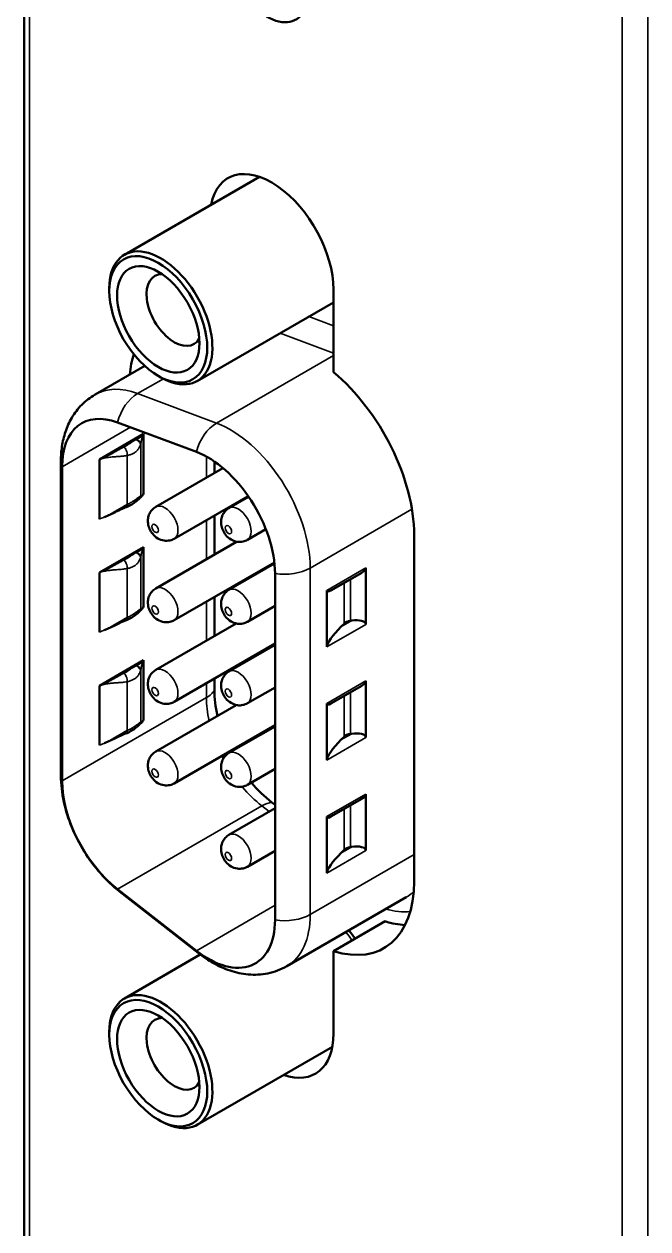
# Model space of a CAD drawing. Header units: millimetres. Extents: x 0 to 415, y 0 to 297.
# Drawn here: x 77 to 94.12, y 55 to 88.05 of the extents above; entities that cross this region are included whole.
import ezdxf

# ---------------------------------------------------------------- set-up
doc = ezdxf.new("R2010")
doc.units = ezdxf.units.MM
doc.layers.add('Sichtbar (ISO)', color=7, linetype='Continuous', lineweight=50)
doc.layers.add('Sichtbar schmal (ISO)', color=7, linetype='Continuous', lineweight=35)

msp = doc.modelspace()

# ---------------------------------------------------------------- linework, layer by layer
at = {"layer": 'Sichtbar (ISO)'}
for p, q in [((77, 109.958), (77, 34.759)), ((83.457, 83.863), (79.753, 81.725)), ((79.339, 80.727), (79.339, 80.809)), ((85.491, 80.768), (85.491, 78.502)), ((85.491, 80.418), (81.753, 78.26)), ((80.311, 78.675), (78.946, 77.887)), ((80.682, 78.4), (80.753, 78.36)), ((79.564, 77.124), (81.728, 76.315)), ((79.065, 76.107), (80.276, 76.807)), ((80.276, 76.807), (80.276, 75.174)), ((78.011, 76.06), (78.011, 67.437)), ((79.065, 74.474), (79.065, 76.107)), ((82.221, 76.053), (82.221, 75.736)), ((78.045, 67.287), (78.045, 75.91)), ((80.614, 74.808), (82.457, 75.873)), ((81.119, 73.934), (83.148, 75.105)), ((82.622, 74.776), (83.16, 75.087)), ((82.221, 74.57), (82.221, 73.499)), ((83.127, 73.901), (83.635, 74.194)), ((80.614, 72.571), (82.832, 73.852)), ((87.704, 74.036), (87.704, 64.532)), ((79.065, 73.005), (80.276, 73.704)), ((80.276, 73.704), (80.276, 72.071)), ((81.119, 71.696), (83.868, 73.284)), ((82.622, 72.53), (83.871, 73.252)), ((86.376, 71.583), (86.376, 73.135)), ((79.065, 71.372), (79.065, 73.005)), ((83.885, 72.979), (83.885, 63.475)), ((85.419, 72.515), (86.263, 73.002)), ((85.306, 72.517), (85.306, 70.966)), ((82.221, 72.333), (82.221, 71.262)), ((83.127, 71.656), (83.885, 72.094)), ((80.614, 70.334), (82.821, 71.609)), ((85.779, 71.602), (85.692, 71.515)), ((85.989, 71.687), (85.961, 71.683)), ((81.119, 69.459), (83.885, 71.057)), ((82.622, 70.293), (83.885, 71.023)), ((79.065, 69.902), (80.276, 70.601)), ((80.276, 70.601), (80.276, 68.968)), ((82.221, 70.096), (82.221, 69.775)), ((79.065, 68.269), (79.065, 69.902)), ((83.127, 69.418), (83.885, 69.856)), ((85.419, 69.412), (86.263, 69.899)), ((86.376, 68.481), (86.376, 70.032)), ((85.306, 69.414), (85.306, 67.863)), ((80.614, 68.097), (82.821, 69.371)), ((81.119, 67.222), (83.885, 68.819)), ((82.622, 68.056), (83.885, 68.785)), ((85.779, 68.499), (85.692, 68.413)), ((85.989, 68.584), (85.961, 68.58)), ((83.127, 67.181), (83.885, 67.619)), ((85.419, 66.309), (86.263, 66.796)), ((86.376, 65.378), (86.376, 66.929)), ((82.622, 65.811), (83.885, 66.54)), ((83.795, 66.7), (83.885, 66.63)), ((85.306, 66.312), (85.306, 64.76)), ((85.989, 65.482), (85.961, 65.477)), ((83.127, 64.936), (83.885, 65.374)), ((85.779, 65.396), (85.692, 65.31)), ((81.728, 62.63), (79.564, 64.32)), ((79.622, 64.252), (81.786, 62.562)), ((87.486, 64.097), (84.209, 62.205)), ((85.491, 62.622), (86.905, 63.439)), ((81.836, 62.523), (79.753, 61.32)), ((85.491, 62.622), (85.491, 60.356)), ((79.339, 60.323), (79.339, 60.405)), ((85.459, 59.996), (81.753, 57.856)), ((80.682, 57.996), (80.753, 57.955))]:
    msp.add_line(p, q, dxfattribs=at)
for centre, major_axis, ratio, start_param, end_param in [((83.652, 89.586), (-0.813, 1.407), 0.57735, 2.356194, 7.068583), ((83.793, 81.748), (-1.2, 2.078), 0.57735, 3.926991, 6.868871), ((80.753, 79.993), (1, -1.732), 0.57735, 5.497787, 10.210176), ((81.122, 80.206), (-0.539, 0.934), 0.57735, 5.948016, 9.759947), ((82.712, 76.478), (-2, 3.464), 0.57735, 0.487008, 0.682698), ((84.875, 75.669), (2, -3.464), 0.57735, 0.785398, 2.136942), ((79.883, 74.849), (-1.3, 2.252), 0.57735, 5.67232, 7.068583), ((82.047, 74.04), (1.3, -2.252), 0.57735, 0.785398, 2.530727), ((85.989, 73.075), (0.385, 0.072), 0.410754, 5.421045, 6.206443), ((85.692, 72.903), (-0.377, -0.412), 0.201906, 6.065926, 6.851324), ((85.692, 71.352), (-0.377, -0.412), 0.201906, 4.49513, 6.065926), ((86.039, 71.515), (-0.3, 0), 0.57735, 4.974188, 5.759587), ((85.989, 71.524), (0.385, 0.072), 0.410754, 6.206443, 7.77724), ((84.126, 68.676), (1.347, -2.333), 0.57735, 3.926991, 4.227815), ((85.989, 69.972), (0.385, 0.072), 0.410754, 5.421045, 6.206443), ((85.692, 69.801), (-0.377, -0.412), 0.201906, 6.065926, 6.851324), ((86.039, 68.413), (-0.3, 0), 0.57735, 4.974188, 5.759587), ((85.989, 68.421), (0.385, 0.072), 0.410754, 6.206443, 7.77724), ((84.126, 68.676), (1.347, -2.333), 0.57735, 4.621371, 4.632342), ((85.692, 68.249), (-0.377, -0.412), 0.201906, 4.49513, 6.065926), ((79.883, 66.226), (-1.3, 2.252), 0.57735, 0.785398, 2.181662), ((84.126, 68.676), (1.347, -2.333), 0.57735, 5.011821, 5.323254), ((85.989, 66.87), (0.385, 0.072), 0.410754, 5.421045, 6.206443), ((85.692, 66.698), (-0.377, -0.412), 0.201906, 6.065926, 6.851324), ((86.039, 65.31), (-0.3, 0), 0.57735, 4.974188, 5.759587), ((85.989, 65.318), (0.385, 0.072), 0.410754, 6.206443, 7.77724), ((85.692, 65.147), (-0.377, -0.412), 0.201906, 4.49513, 6.065926), ((84.875, 66.165), (2, -3.464), 0.57735, 5.71704, 7.068583), ((82.047, 64.536), (1.3, -2.252), 0.57735, 5.323254, 7.068583), ((85.208, 62.16), (1.013, -1.755), 0.57735, 1.698751, 1.839493), ((86.29, 66.982), (2, -3.464), 0.57735, 5.71704, 5.921818), ((80.753, 59.588), (1, -1.732), 0.57735, 5.497787, 10.210176), ((81.122, 59.801), (-0.539, 0.934), 0.57735, 5.948016, 9.759947), ((83.793, 61.336), (1.2, -2.078), 0.57735, 5.692191, 7.068583)]:
    msp.add_ellipse(centre, major_axis=major_axis, ratio=ratio, start_param=start_param, end_param=end_param, dxfattribs=at)
for centre, major_axis in [((80.682, 79.952), (0.95, -1.645)), ((80.682, 79.952), (-0.8, 1.386)), ((80.682, 59.547), (-0.95, 1.645)), ((80.682, 59.547), (0.8, -1.386))]:
    msp.add_ellipse(centre, major_axis=major_axis, ratio=0.57735, dxfattribs=at)
for points, knots in [([(78.011, 76.06), (78.011, 76.195), (78.02, 76.33), (78.06, 76.6), (78.091, 76.734), (78.18, 76.999), (78.238, 77.129), (78.386, 77.379), (78.476, 77.499), (78.689, 77.715), (78.812, 77.81), (78.946, 77.887)], [4.712389, 4.712389, 4.712389, 4.712389, 4.8694686, 4.8694686, 5.0265482, 5.0265482, 5.1836279, 5.1836279, 5.3407075, 5.3407075, 5.4977871, 5.4977871, 5.4977871, 5.4977871]), ([(80.087, 76.659), (80.095, 76.654), (80.104, 76.647), (80.114, 76.639), (80.128, 76.628), (80.143, 76.615), (80.157, 76.601), (80.167, 76.591), (80.176, 76.581), (80.183, 76.572), (80.192, 76.561), (80.198, 76.552), (80.2, 76.546)], [-1, -1, -1, -1, -0.785714, -0.785714, -0.785714, -0.5, -0.5, -0.5, -0.285714, -0.285714, -0.285714, 0, 0, 0, 0]), ([(80.165, 75.035), (80.131, 75.004), (80.096, 74.976), (80.024, 74.921), (79.992, 74.897), (79.911, 74.847), (79.861, 74.821), (79.808, 74.799)], [0, 0, 0, 0, 0.02252361, 0.02252361, 0.03650927, 0.03650927, 0.05517932, 0.05517932, 0.05517932, 0.05517932]), ([(80.162, 75.042), (80.168, 75.047), (80.175, 75.053), (80.18, 75.06), (80.19, 75.073), (80.198, 75.089), (80.2, 75.104)], [-0.4404379, -0.4404379, -0.4404379, -0.4404379, -0.2857143, -0.2857143, -0.2857143, 0, 0, 0, 0]), ([(80.276, 75.174), (80.269, 75.157), (80.26, 75.142), (80.242, 75.115), (80.232, 75.103), (80.209, 75.08), (80.198, 75.07), (80.185, 75.059)], [0, 0, 0, 0, 0.00926863, 0.00926863, 0.01844456, 0.01844456, 0.02658834, 0.02658834, 0.02658834, 0.02658834]), ([(79.802, 74.805), (79.711, 74.765), (79.621, 74.721), (79.423, 74.624), (79.314, 74.574), (79.202, 74.528)], [0, 0, 0, 0, 0.03338572, 0.03338572, 0.07327844, 0.07327844, 0.07327844, 0.07327844]), ([(80.614, 74.808), (80.574, 74.786), (80.539, 74.756), (80.48, 74.69), (80.456, 74.653), (80.42, 74.574), (80.409, 74.533), (80.395, 74.444), (80.397, 74.399), (80.409, 74.302), (80.423, 74.253), (80.465, 74.156), (80.494, 74.108), (80.567, 74.02), (80.611, 73.979), (80.716, 73.916), (80.773, 73.891), (80.893, 73.874), (80.947, 73.875), (81.043, 73.897), (81.082, 73.913), (81.119, 73.934)], [0.785398, 0.785398, 0.785398, 0.785398, 0.971945, 0.971945, 1.171365, 1.171365, 1.411125, 1.411125, 1.727118, 1.727118, 2.151612, 2.151612, 2.640505, 2.640505, 3.124658, 3.124658, 3.504412, 3.504412, 3.754172, 3.754172, 3.926991, 3.926991, 3.926991, 3.926991]), ([(82.622, 74.776), (82.582, 74.753), (82.547, 74.724), (82.488, 74.658), (82.465, 74.621), (82.428, 74.542), (82.417, 74.5), (82.404, 74.411), (82.405, 74.366), (82.417, 74.27), (82.432, 74.221), (82.473, 74.123), (82.502, 74.076), (82.575, 73.987), (82.619, 73.946), (82.724, 73.883), (82.781, 73.858), (82.901, 73.842), (82.955, 73.842), (83.051, 73.865), (83.09, 73.88), (83.127, 73.901)], [0.785398, 0.785398, 0.785398, 0.785398, 0.971945, 0.971945, 1.171365, 1.171365, 1.411125, 1.411125, 1.727118, 1.727118, 2.151612, 2.151612, 2.640505, 2.640505, 3.124658, 3.124658, 3.504412, 3.504412, 3.754172, 3.754172, 3.926991, 3.926991, 3.926991, 3.926991]), ([(80.087, 73.557), (80.095, 73.551), (80.104, 73.545), (80.114, 73.537), (80.128, 73.526), (80.143, 73.512), (80.157, 73.499), (80.167, 73.488), (80.176, 73.478), (80.183, 73.47), (80.192, 73.458), (80.198, 73.449), (80.2, 73.444)], [-1, -1, -1, -1, -0.785714, -0.785714, -0.785714, -0.5, -0.5, -0.5, -0.285714, -0.285714, -0.285714, 0, 0, 0, 0]), ([(80.614, 72.571), (80.574, 72.548), (80.539, 72.519), (80.48, 72.453), (80.456, 72.416), (80.42, 72.337), (80.409, 72.296), (80.395, 72.207), (80.397, 72.162), (80.409, 72.065), (80.423, 72.016), (80.465, 71.919), (80.494, 71.871), (80.567, 71.783), (80.611, 71.742), (80.716, 71.679), (80.773, 71.654), (80.893, 71.637), (80.947, 71.638), (81.043, 71.66), (81.082, 71.675), (81.119, 71.696)], [0.785398, 0.785398, 0.785398, 0.785398, 0.971945, 0.971945, 1.171365, 1.171365, 1.411125, 1.411125, 1.727118, 1.727118, 2.151612, 2.151612, 2.640505, 2.640505, 3.124658, 3.124658, 3.504412, 3.504412, 3.754172, 3.754172, 3.926991, 3.926991, 3.926991, 3.926991]), ([(82.622, 72.53), (82.582, 72.508), (82.547, 72.478), (82.488, 72.412), (82.465, 72.375), (82.428, 72.296), (82.417, 72.255), (82.404, 72.166), (82.405, 72.121), (82.417, 72.024), (82.432, 71.975), (82.473, 71.878), (82.502, 71.83), (82.575, 71.742), (82.619, 71.701), (82.724, 71.638), (82.781, 71.613), (82.901, 71.596), (82.955, 71.597), (83.051, 71.619), (83.09, 71.635), (83.127, 71.656)], [0.785398, 0.785398, 0.785398, 0.785398, 0.971945, 0.971945, 1.171365, 1.171365, 1.411125, 1.411125, 1.727118, 1.727118, 2.151612, 2.151612, 2.640505, 2.640505, 3.124658, 3.124658, 3.504412, 3.504412, 3.754172, 3.754172, 3.926991, 3.926991, 3.926991, 3.926991]), ([(80.276, 72.071), (80.269, 72.054), (80.26, 72.039), (80.242, 72.013), (80.232, 72), (80.209, 71.977), (80.198, 71.967), (80.185, 71.957)], [0, 0, 0, 0, 0.00926863, 0.00926863, 0.01844456, 0.01844456, 0.02658859, 0.02658859, 0.02658859, 0.02658859]), ([(80.165, 71.932), (80.131, 71.901), (80.096, 71.873), (80.024, 71.818), (79.992, 71.794), (79.911, 71.744), (79.861, 71.718), (79.808, 71.696)], [0, 0, 0, 0, 0.02252717, 0.02252717, 0.03651687, 0.03651687, 0.05517966, 0.05517966, 0.05517966, 0.05517966]), ([(80.162, 71.939), (80.168, 71.944), (80.175, 71.951), (80.18, 71.958), (80.19, 71.97), (80.198, 71.986), (80.2, 72.002)], [-0.4404377, -0.4404377, -0.4404377, -0.4404377, -0.2857143, -0.2857143, -0.2857143, 0, 0, 0, 0]), ([(79.802, 71.702), (79.711, 71.663), (79.621, 71.619), (79.423, 71.521), (79.314, 71.471), (79.202, 71.426)], [0, 0, 0, 0, 0.03338572, 0.03338572, 0.07327844, 0.07327844, 0.07327844, 0.07327844]), ([(80.087, 70.454), (80.095, 70.449), (80.104, 70.442), (80.114, 70.434), (80.128, 70.423), (80.143, 70.409), (80.157, 70.396), (80.167, 70.386), (80.176, 70.376), (80.183, 70.367), (80.192, 70.356), (80.198, 70.347), (80.2, 70.341)], [-1, -1, -1, -1, -0.785714, -0.785714, -0.785714, -0.5, -0.5, -0.5, -0.285714, -0.285714, -0.285714, 0, 0, 0, 0]), ([(80.614, 70.334), (80.574, 70.311), (80.539, 70.282), (80.48, 70.216), (80.456, 70.179), (80.42, 70.1), (80.409, 70.058), (80.395, 69.97), (80.397, 69.925), (80.409, 69.828), (80.423, 69.779), (80.465, 69.681), (80.494, 69.634), (80.567, 69.546), (80.611, 69.504), (80.716, 69.441), (80.773, 69.417), (80.893, 69.4), (80.947, 69.401), (81.043, 69.423), (81.082, 69.438), (81.119, 69.459)], [0.785398, 0.785398, 0.785398, 0.785398, 0.971945, 0.971945, 1.171365, 1.171365, 1.411125, 1.411125, 1.727118, 1.727118, 2.151612, 2.151612, 2.640505, 2.640505, 3.124658, 3.124658, 3.504412, 3.504412, 3.754172, 3.754172, 3.926991, 3.926991, 3.926991, 3.926991]), ([(82.622, 70.293), (82.582, 70.27), (82.547, 70.241), (82.488, 70.175), (82.465, 70.138), (82.428, 70.059), (82.417, 70.018), (82.404, 69.929), (82.405, 69.884), (82.417, 69.787), (82.432, 69.738), (82.473, 69.641), (82.502, 69.593), (82.575, 69.505), (82.619, 69.464), (82.724, 69.401), (82.781, 69.376), (82.901, 69.359), (82.955, 69.36), (83.051, 69.382), (83.09, 69.397), (83.127, 69.418)], [0.785398, 0.785398, 0.785398, 0.785398, 0.971945, 0.971945, 1.171365, 1.171365, 1.411125, 1.411125, 1.727118, 1.727118, 2.151612, 2.151612, 2.640505, 2.640505, 3.124658, 3.124658, 3.504412, 3.504412, 3.754172, 3.754172, 3.926991, 3.926991, 3.926991, 3.926991]), ([(80.165, 68.829), (80.131, 68.798), (80.096, 68.771), (80.024, 68.716), (79.992, 68.692), (79.911, 68.642), (79.861, 68.616), (79.808, 68.593)], [0, 0, 0, 0, 0.02252026, 0.02252026, 0.03650215, 0.03650215, 0.05517902, 0.05517902, 0.05517902, 0.05517902]), ([(80.162, 68.836), (80.168, 68.842), (80.175, 68.848), (80.18, 68.855), (80.19, 68.868), (80.198, 68.883), (80.2, 68.899)], [-0.4404374, -0.4404374, -0.4404374, -0.4404374, -0.2857143, -0.2857143, -0.2857143, 0, 0, 0, 0]), ([(80.276, 68.968), (80.269, 68.952), (80.26, 68.936), (80.242, 68.91), (80.232, 68.898), (80.209, 68.875), (80.198, 68.865), (80.185, 68.854)], [0, 0, 0, 0, 0.00926863, 0.00926863, 0.01844456, 0.01844456, 0.02658809, 0.02658809, 0.02658809, 0.02658809]), ([(79.802, 68.599), (79.711, 68.56), (79.621, 68.516), (79.423, 68.418), (79.314, 68.369), (79.202, 68.323)], [0, 0, 0, 0, 0.03338572, 0.03338572, 0.07327844, 0.07327844, 0.07327844, 0.07327844]), ([(80.614, 68.097), (80.574, 68.074), (80.539, 68.045), (80.48, 67.979), (80.456, 67.942), (80.42, 67.863), (80.409, 67.821), (80.395, 67.733), (80.397, 67.687), (80.409, 67.591), (80.423, 67.542), (80.465, 67.444), (80.494, 67.397), (80.567, 67.308), (80.611, 67.267), (80.716, 67.204), (80.773, 67.179), (80.893, 67.163), (80.947, 67.163), (81.043, 67.186), (81.082, 67.201), (81.119, 67.222)], [0.785398, 0.785398, 0.785398, 0.785398, 0.971945, 0.971945, 1.171365, 1.171365, 1.411125, 1.411125, 1.727118, 1.727118, 2.151612, 2.151612, 2.640505, 2.640505, 3.124658, 3.124658, 3.504412, 3.504412, 3.754172, 3.754172, 3.926991, 3.926991, 3.926991, 3.926991]), ([(82.622, 68.056), (82.582, 68.033), (82.547, 68.004), (82.488, 67.938), (82.465, 67.901), (82.428, 67.822), (82.417, 67.78), (82.404, 67.692), (82.405, 67.647), (82.417, 67.55), (82.432, 67.501), (82.473, 67.403), (82.502, 67.356), (82.575, 67.267), (82.619, 67.226), (82.724, 67.163), (82.781, 67.139), (82.901, 67.122), (82.955, 67.122), (83.051, 67.145), (83.09, 67.16), (83.127, 67.181)], [0.785398, 0.785398, 0.785398, 0.785398, 0.971945, 0.971945, 1.171365, 1.171365, 1.411125, 1.411125, 1.727118, 1.727118, 2.151612, 2.151612, 2.640505, 2.640505, 3.124658, 3.124658, 3.504412, 3.504412, 3.754172, 3.754172, 3.926991, 3.926991, 3.926991, 3.926991]), ([(79.622, 64.252), (79.432, 64.4), (79.255, 64.57), (78.93, 64.94), (78.782, 65.141), (78.52, 65.565), (78.406, 65.788), (78.217, 66.246), (78.143, 66.481), (78.039, 66.957), (78.011, 67.197), (78.011, 67.437)], [3.316126, 3.316126, 3.316126, 3.316126, 3.595378, 3.595378, 3.874631, 3.874631, 4.153884, 4.153884, 4.433136, 4.433136, 4.712389, 4.712389, 4.712389, 4.712389]), ([(82.622, 65.811), (82.582, 65.788), (82.547, 65.759), (82.488, 65.692), (82.465, 65.655), (82.428, 65.577), (82.417, 65.535), (82.404, 65.446), (82.405, 65.401), (82.417, 65.305), (82.432, 65.256), (82.473, 65.158), (82.502, 65.11), (82.575, 65.022), (82.619, 64.981), (82.724, 64.918), (82.781, 64.893), (82.901, 64.877), (82.955, 64.877), (83.051, 64.899), (83.09, 64.915), (83.127, 64.936)], [0.785398, 0.785398, 0.785398, 0.785398, 0.971945, 0.971945, 1.171365, 1.171365, 1.411125, 1.411125, 1.727118, 1.727118, 2.151612, 2.151612, 2.640505, 2.640505, 3.124658, 3.124658, 3.504412, 3.504412, 3.754172, 3.754172, 3.926991, 3.926991, 3.926991, 3.926991]), ([(84.209, 62.205), (84.046, 62.111), (83.867, 62.045), (83.507, 61.972), (83.326, 61.965), (82.979, 61.995), (82.812, 62.033), (82.494, 62.138), (82.343, 62.207), (82.054, 62.367), (81.917, 62.46), (81.786, 62.562)], [2.3561945, 2.3561945, 2.3561945, 2.3561945, 2.5481807, 2.5481807, 2.7401669, 2.7401669, 2.9321531, 2.9321531, 3.1241394, 3.1241394, 3.3161256, 3.3161256, 3.3161256, 3.3161256])]:
    msp.add_open_spline(points, degree=3, knots=knots, dxfattribs=at)
for points in [[(79.806, 74.798), (79.807, 74.798), (79.807, 74.798), (79.808, 74.799)], [(79.806, 71.695), (79.807, 71.695), (79.807, 71.696), (79.808, 71.696)], [(79.806, 68.593), (79.807, 68.593), (79.807, 68.593), (79.808, 68.593)]]:
    msp.add_open_spline(points, degree=3, dxfattribs=at)
at = {"layer": 'Sichtbar schmal (ISO)'}
for p, q in [((77.147, 34.555), (77.147, 109.754)), ((93.41, 100.364), (93.41, 25.165)), ((94.117, 25.165), (94.117, 100.364)), ((84.812, 80.027), (85.491, 79.773)), ((84.023, 79.571), (85.491, 79.022)), ((85.491, 78.961), (82.279, 77.106)), ((80.821, 78.322), (80.115, 77.915)), ((82.279, 77.106), (80.115, 77.915)), ((79.918, 76.992), (78.045, 75.91)), ((80.2, 75.104), (80.2, 76.546)), ((79.827, 74.873), (79.827, 76.216)), ((82.004, 76.187), (82.004, 75.611)), ((87.644, 74.74), (84.851, 73.128)), ((82.004, 74.445), (82.004, 73.374)), ((80.2, 72.002), (80.2, 73.444)), ((79.827, 71.771), (79.827, 73.113)), ((84.851, 63.624), (84.851, 73.128)), ((86.376, 73.135), (85.306, 72.517)), ((85.779, 71.602), (85.779, 72.722)), ((85.961, 71.683), (85.961, 72.828)), ((82.004, 72.208), (82.004, 71.137)), ((85.306, 70.966), (86.376, 71.583)), ((85.989, 71.687), (85.692, 71.515)), ((80.2, 68.899), (80.2, 70.341)), ((79.827, 68.668), (79.827, 70.011)), ((82.004, 69.971), (82.004, 69.574)), ((86.376, 70.032), (85.306, 69.414)), ((82.004, 69.574), (78.045, 67.287)), ((85.779, 68.499), (85.779, 69.62)), ((85.961, 68.58), (85.961, 69.725)), ((85.306, 67.863), (86.376, 68.481)), ((85.989, 68.584), (85.692, 68.413)), ((86.376, 66.929), (85.306, 66.312)), ((83.524, 66.606), (79.564, 64.32)), ((83.524, 66.606), (83.726, 66.448)), ((85.779, 65.396), (85.779, 66.517)), ((85.961, 65.477), (85.961, 66.622)), ((85.989, 65.482), (85.692, 65.31)), ((87.704, 65.271), (84.851, 63.624)), ((85.306, 64.76), (86.376, 65.378)), ((83.885, 63.876), (81.728, 62.63))]:
    msp.add_line(p, q, dxfattribs=at)
for centre, major_axis, ratio, start_param, end_param in [((80.496, 75.203), (-1.55, 2.685), 0.57735, 5.67232, 6.283185), ((80.238, 77.04), (0.35, 0.937), 0.668835, 0.681509, 1.728706), ((82.401, 76.231), (0.35, 0.937), 0.668835, 0.681509, 1.728706), ((82.659, 74.394), (-1.55, 2.685), 0.57735, 3.926991, 5.67232), ((79.011, 76.06), (-1, 0), 0.57735, 0, 0.261799), ((80.866, 74.371), (-0.253, 0.437), 0.57735, 3.141593, 6.283185), ((82.874, 74.338), (-0.253, 0.437), 0.57735, 3.141593, 6.283185), ((84.144, 73.537), (1, 0), 0.57735, 4.45059, 5.497787), ((80.866, 72.134), (-0.253, 0.437), 0.57735, 3.141593, 6.283185), ((82.874, 72.093), (-0.253, 0.437), 0.57735, 3.141593, 6.283185), ((80.866, 69.897), (-0.253, 0.437), 0.57735, 3.141593, 6.283185), ((82.874, 69.856), (-0.253, 0.437), 0.57735, 3.141593, 6.283185), ((81.368, 69.941), (0.9, 0), 0.57735, 5.497787, 5.958341), ((83.843, 68.512), (1.3, -2.252), 0.57735, 3.926991, 4.208731), ((80.866, 67.659), (-0.253, 0.437), 0.57735, 3.141593, 6.283185), ((82.874, 67.619), (-0.253, 0.437), 0.57735, 3.141593, 6.283185), ((83.843, 68.512), (1.3, -2.252), 0.57735, 4.618078, 4.651489), ((79.011, 67.437), (-1, 0), 0.57735, 0, 0.261799), ((83.843, 68.512), (1.3, -2.252), 0.57735, 5.012125, 5.323254), ((83.413, 65.946), (0.554, 0.709), 0.468323, 0.398124, 0.858678), ((82.874, 65.373), (-0.253, 0.437), 0.57735, 3.141593, 6.283185), ((80.238, 65.04), (-0.615, -0.788), 0.468323, 6.094666, 6.283185), ((85.936, 66.782), (1.55, -2.685), 0.57735, 0, 0.144471), ((84.144, 64.032), (1, 0), 0.57735, 4.45059, 5.497787), ((82.659, 64.89), (1.55, -2.685), 0.57735, 0, 0.785398), ((86.29, 66.986), (1.8, -3.118), 0.57735, 5.74984, 6.037701), ((85.137, 62.119), (1, -1.732), 0.57735, 1.700475, 1.843184), ((82.401, 63.35), (-0.615, -0.788), 0.468323, 6.094666, 6.283185)]:
    msp.add_ellipse(centre, major_axis=major_axis, ratio=ratio, start_param=start_param, end_param=end_param, dxfattribs=at)
for centre in [(80.597, 74.216), (82.606, 74.183), (80.597, 71.979), (82.606, 71.938), (80.597, 69.741), (82.606, 69.701), (80.597, 67.504), (82.606, 67.463), (82.606, 65.218)]:
    msp.add_ellipse(centre, major_axis=(0.063, -0.108), ratio=0.57735, dxfattribs=at)
for points, knots in [([(80.192, 76.717), (80.186, 76.714), (80.18, 76.71), (80.168, 76.702), (80.162, 76.699), (80.15, 76.692), (80.143, 76.688), (80.13, 76.681), (80.124, 76.678), (80.107, 76.669), (80.097, 76.664), (80.087, 76.659)], [0.0183478, 0.0183478, 0.0183478, 0.0183478, 0.02122042, 0.02122042, 0.02414472, 0.02414472, 0.02711, 0.02711, 0.03010427, 0.03010427, 0.03482637, 0.03482637, 0.03482637, 0.03482637]), ([(80.276, 76.807), (80.274, 76.802), (80.272, 76.797), (80.266, 76.788), (80.263, 76.784), (80.257, 76.775), (80.253, 76.771), (80.246, 76.762), (80.242, 76.758), (80.233, 76.749), (80.228, 76.745), (80.219, 76.737), (80.214, 76.733), (80.203, 76.725), (80.198, 76.721), (80.192, 76.717)], [0, 0, 0, 0, 0.00246755, 0.00246755, 0.0049634, 0.0049634, 0.00750817, 0.00750817, 0.01011497, 0.01011497, 0.01279039, 0.01279039, 0.01553568, 0.01553568, 0.0183478, 0.0183478, 0.0183478, 0.0183478]), ([(80.232, 76.677), (80.234, 76.685), (80.236, 76.692), (80.24, 76.706), (80.242, 76.713), (80.247, 76.727), (80.249, 76.734), (80.253, 76.746), (80.255, 76.753), (80.259, 76.765), (80.261, 76.771), (80.266, 76.782), (80.268, 76.787), (80.272, 76.797), (80.274, 76.802), (80.276, 76.807)], [-0.0183478, -0.0183478, -0.0183478, -0.0183478, -0.01553568, -0.01553568, -0.01279039, -0.01279039, -0.01011497, -0.01011497, -0.00750817, -0.00750817, -0.0049634, -0.0049634, -0.00246755, -0.00246755, 0, 0, 0, 0]), ([(79.738, 76.45), (79.718, 76.44), (79.698, 76.43), (79.66, 76.41), (79.641, 76.4), (79.605, 76.38), (79.587, 76.37), (79.551, 76.349), (79.534, 76.339), (79.499, 76.318), (79.481, 76.308), (79.446, 76.287), (79.428, 76.277), (79.393, 76.257), (79.375, 76.247), (79.339, 76.227), (79.321, 76.218), (79.284, 76.199), (79.265, 76.189), (79.227, 76.171), (79.207, 76.162), (79.168, 76.146), (79.148, 76.137), (79.107, 76.122), (79.086, 76.114), (79.065, 76.107)], [0.08667237, 0.08667237, 0.08667237, 0.08667237, 0.09476643, 0.09476643, 0.10247761, 0.10247761, 0.11023763, 0.11023763, 0.1180219, 0.1180219, 0.12580382, 0.12580382, 0.13355697, 0.13355697, 0.14125736, 0.14125736, 0.14888579, 0.14888579, 0.15643041, 0.15643041, 0.16388954, 0.16388954, 0.17127477, 0.17127477, 0.17861405, 0.17861405, 0.17861405, 0.17861405]), ([(80.087, 76.659), (80.078, 76.655), (80.069, 76.65), (80.049, 76.64), (80.037, 76.634), (80.013, 76.621), (80.001, 76.614), (79.979, 76.601), (79.968, 76.594), (79.947, 76.581), (79.938, 76.575), (79.92, 76.562), (79.911, 76.556), (79.895, 76.544), (79.887, 76.538), (79.87, 76.527), (79.862, 76.521), (79.844, 76.509), (79.835, 76.504), (79.816, 76.492), (79.807, 76.487), (79.787, 76.475), (79.777, 76.47), (79.757, 76.46), (79.748, 76.455), (79.738, 76.45)], [0.03482637, 0.03482637, 0.03482637, 0.03482637, 0.03886486, 0.03886486, 0.04438052, 0.04438052, 0.04954344, 0.04954344, 0.05427566, 0.05427566, 0.05856984, 0.05856984, 0.06255124, 0.06255124, 0.06648402, 0.06648402, 0.07045195, 0.07045195, 0.07448297, 0.07448297, 0.07859763, 0.07859763, 0.08280991, 0.08280991, 0.08667237, 0.08667237, 0.08667237, 0.08667237]), ([(79.738, 76.45), (79.75, 76.442), (79.761, 76.43), (79.772, 76.415), (79.796, 76.381), (79.816, 76.333), (79.824, 76.288), (79.829, 76.262), (79.831, 76.237), (79.827, 76.216)], [-1, -1, -1, -1, -0.785714, -0.785714, -0.785714, -0.285714, -0.285714, -0.285714, 0, 0, 0, 0]), ([(79.827, 76.216), (79.841, 76.219), (79.855, 76.222), (79.883, 76.23), (79.898, 76.234), (79.926, 76.244), (79.94, 76.249), (79.967, 76.261), (79.98, 76.267), (80.005, 76.28), (80.017, 76.287), (80.04, 76.301), (80.051, 76.309), (80.073, 76.325), (80.083, 76.334), (80.103, 76.354), (80.113, 76.366), (80.133, 76.391), (80.142, 76.404), (80.158, 76.433), (80.166, 76.448), (80.179, 76.48), (80.185, 76.496), (80.194, 76.523), (80.197, 76.535), (80.2, 76.546)], [-0.08667237, -0.08667237, -0.08667237, -0.08667237, -0.08280991, -0.08280991, -0.07859763, -0.07859763, -0.07448297, -0.07448297, -0.07045195, -0.07045195, -0.06648402, -0.06648402, -0.06255124, -0.06255124, -0.05856984, -0.05856984, -0.05427566, -0.05427566, -0.04954344, -0.04954344, -0.04438052, -0.04438052, -0.03886486, -0.03886486, -0.03482637, -0.03482637, -0.03482637, -0.03482637]), ([(80.2, 76.546), (80.203, 76.559), (80.206, 76.571), (80.21, 76.591), (80.212, 76.599), (80.216, 76.615), (80.218, 76.623), (80.222, 76.639), (80.224, 76.647), (80.228, 76.662), (80.23, 76.67), (80.232, 76.677)], [-0.03482637, -0.03482637, -0.03482637, -0.03482637, -0.03010427, -0.03010427, -0.02711, -0.02711, -0.02414472, -0.02414472, -0.02122042, -0.02122042, -0.0183478, -0.0183478, -0.0183478, -0.0183478]), ([(79.065, 76.107), (79.086, 76.114), (79.107, 76.121), (79.15, 76.132), (79.171, 76.138), (79.213, 76.147), (79.234, 76.151), (79.276, 76.159), (79.298, 76.162), (79.34, 76.168), (79.36, 76.171), (79.402, 76.175), (79.423, 76.177), (79.465, 76.181), (79.486, 76.182), (79.528, 76.185), (79.549, 76.187), (79.59, 76.19), (79.611, 76.191), (79.653, 76.195), (79.675, 76.197), (79.717, 76.201), (79.738, 76.203), (79.782, 76.209), (79.805, 76.212), (79.827, 76.216)], [-0.17861405, -0.17861405, -0.17861405, -0.17861405, -0.17127477, -0.17127477, -0.16388954, -0.16388954, -0.15643041, -0.15643041, -0.14888579, -0.14888579, -0.14125736, -0.14125736, -0.13355697, -0.13355697, -0.12580382, -0.12580382, -0.1180219, -0.1180219, -0.11023763, -0.11023763, -0.10247761, -0.10247761, -0.09476643, -0.09476643, -0.08667237, -0.08667237, -0.08667237, -0.08667237]), ([(80.2, 75.104), (80.197, 75.103), (80.194, 75.102), (80.185, 75.098), (80.179, 75.095), (80.166, 75.086), (80.158, 75.081), (80.142, 75.07), (80.133, 75.063), (80.113, 75.049), (80.103, 75.041), (80.083, 75.026), (80.073, 75.019), (80.051, 75.002), (80.04, 74.994), (80.017, 74.978), (80.005, 74.97), (79.98, 74.955), (79.967, 74.947), (79.94, 74.931), (79.926, 74.923), (79.898, 74.908), (79.883, 74.9), (79.855, 74.886), (79.841, 74.88), (79.827, 74.873)], [-0.14378768, -0.14378768, -0.14378768, -0.14378768, -0.13974919, -0.13974919, -0.13423353, -0.13423353, -0.12907061, -0.12907061, -0.12433839, -0.12433839, -0.12004421, -0.12004421, -0.11606281, -0.11606281, -0.11213003, -0.11213003, -0.1081621, -0.1081621, -0.10413108, -0.10413108, -0.10001642, -0.10001642, -0.09580414, -0.09580414, -0.09194168, -0.09194168, -0.09194168, -0.09194168]), ([(80.232, 75.112), (80.23, 75.111), (80.228, 75.11), (80.224, 75.108), (80.222, 75.107), (80.218, 75.106), (80.216, 75.106), (80.212, 75.105), (80.21, 75.105), (80.206, 75.104), (80.203, 75.104), (80.2, 75.104)], [-0.16026625, -0.16026625, -0.16026625, -0.16026625, -0.15739363, -0.15739363, -0.15446933, -0.15446933, -0.15150405, -0.15150405, -0.14850978, -0.14850978, -0.14378768, -0.14378768, -0.14378768, -0.14378768]), ([(80.276, 75.174), (80.274, 75.169), (80.272, 75.165), (80.268, 75.156), (80.266, 75.153), (80.261, 75.145), (80.259, 75.142), (80.255, 75.136), (80.253, 75.133), (80.249, 75.127), (80.247, 75.125), (80.242, 75.12), (80.24, 75.118), (80.236, 75.115), (80.234, 75.113), (80.232, 75.112)], [-0.17861405, -0.17861405, -0.17861405, -0.17861405, -0.1761465, -0.1761465, -0.17365065, -0.17365065, -0.17110587, -0.17110587, -0.16849908, -0.16849908, -0.16582365, -0.16582365, -0.16307837, -0.16307837, -0.16026625, -0.16026625, -0.16026625, -0.16026625]), ([(79.827, 74.873), (79.805, 74.862), (79.782, 74.85), (79.738, 74.827), (79.717, 74.815), (79.675, 74.791), (79.653, 74.779), (79.611, 74.754), (79.59, 74.742), (79.549, 74.717), (79.528, 74.705), (79.486, 74.68), (79.465, 74.667), (79.423, 74.643), (79.402, 74.631), (79.36, 74.608), (79.34, 74.596), (79.298, 74.574), (79.276, 74.564), (79.234, 74.543), (79.213, 74.533), (79.171, 74.514), (79.15, 74.506), (79.107, 74.489), (79.086, 74.481), (79.065, 74.474)], [-0.09194168, -0.09194168, -0.09194168, -0.09194168, -0.08384762, -0.08384762, -0.07613643, -0.07613643, -0.06837642, -0.06837642, -0.06059214, -0.06059214, -0.05281022, -0.05281022, -0.04505708, -0.04505708, -0.03735668, -0.03735668, -0.02972826, -0.02972826, -0.02218364, -0.02218364, -0.01472451, -0.01472451, -0.00733928, -0.00733928, 0, 0, 0, 0]), ([(79.808, 74.799), (79.809, 74.799), (79.811, 74.8), (79.812, 74.801), (79.82, 74.806), (79.825, 74.814), (79.828, 74.824), (79.831, 74.838), (79.831, 74.855), (79.827, 74.873)], [-0.5394699, -0.5394699, -0.5394699, -0.5394699, -0.5, -0.5, -0.5, -0.2857143, -0.2857143, -0.2857143, 0, 0, 0, 0]), ([(80.087, 73.557), (80.078, 73.552), (80.069, 73.548), (80.049, 73.537), (80.037, 73.531), (80.013, 73.518), (80.001, 73.511), (79.979, 73.498), (79.968, 73.491), (79.947, 73.478), (79.938, 73.472), (79.92, 73.46), (79.911, 73.454), (79.895, 73.442), (79.887, 73.436), (79.87, 73.424), (79.862, 73.418), (79.844, 73.407), (79.835, 73.401), (79.816, 73.389), (79.807, 73.384), (79.787, 73.373), (79.777, 73.367), (79.757, 73.357), (79.748, 73.352), (79.738, 73.347)], [0.03482637, 0.03482637, 0.03482637, 0.03482637, 0.03886486, 0.03886486, 0.04438052, 0.04438052, 0.04954344, 0.04954344, 0.05427566, 0.05427566, 0.05856984, 0.05856984, 0.06255124, 0.06255124, 0.06648402, 0.06648402, 0.07045195, 0.07045195, 0.07448297, 0.07448297, 0.07859763, 0.07859763, 0.08280991, 0.08280991, 0.08667237, 0.08667237, 0.08667237, 0.08667237]), ([(79.827, 73.113), (79.841, 73.116), (79.855, 73.12), (79.883, 73.127), (79.898, 73.131), (79.926, 73.141), (79.94, 73.147), (79.967, 73.158), (79.98, 73.164), (80.005, 73.177), (80.017, 73.184), (80.04, 73.198), (80.051, 73.206), (80.073, 73.222), (80.083, 73.231), (80.103, 73.252), (80.113, 73.263), (80.133, 73.288), (80.142, 73.302), (80.158, 73.33), (80.166, 73.346), (80.179, 73.377), (80.185, 73.393), (80.194, 73.42), (80.197, 73.432), (80.2, 73.444)], [-0.08667237, -0.08667237, -0.08667237, -0.08667237, -0.08280991, -0.08280991, -0.07859763, -0.07859763, -0.07448297, -0.07448297, -0.07045195, -0.07045195, -0.06648402, -0.06648402, -0.06255124, -0.06255124, -0.05856984, -0.05856984, -0.05427566, -0.05427566, -0.04954344, -0.04954344, -0.04438052, -0.04438052, -0.03886486, -0.03886486, -0.03482637, -0.03482637, -0.03482637, -0.03482637]), ([(80.192, 73.615), (80.186, 73.611), (80.18, 73.607), (80.168, 73.6), (80.162, 73.596), (80.15, 73.589), (80.143, 73.586), (80.13, 73.579), (80.124, 73.575), (80.107, 73.567), (80.097, 73.562), (80.087, 73.557)], [0.0183478, 0.0183478, 0.0183478, 0.0183478, 0.02122042, 0.02122042, 0.02414472, 0.02414472, 0.02711, 0.02711, 0.03010427, 0.03010427, 0.03482637, 0.03482637, 0.03482637, 0.03482637]), ([(80.276, 73.704), (80.274, 73.699), (80.272, 73.695), (80.266, 73.686), (80.263, 73.681), (80.257, 73.672), (80.253, 73.668), (80.246, 73.659), (80.242, 73.655), (80.233, 73.647), (80.228, 73.642), (80.219, 73.634), (80.214, 73.63), (80.203, 73.622), (80.198, 73.618), (80.192, 73.615)], [0, 0, 0, 0, 0.00246755, 0.00246755, 0.0049634, 0.0049634, 0.00750817, 0.00750817, 0.01011497, 0.01011497, 0.01279039, 0.01279039, 0.01553568, 0.01553568, 0.0183478, 0.0183478, 0.0183478, 0.0183478]), ([(80.2, 73.444), (80.203, 73.456), (80.206, 73.468), (80.21, 73.489), (80.212, 73.497), (80.216, 73.513), (80.218, 73.521), (80.222, 73.536), (80.224, 73.544), (80.228, 73.559), (80.23, 73.567), (80.232, 73.575)], [-0.03482637, -0.03482637, -0.03482637, -0.03482637, -0.03010427, -0.03010427, -0.02711, -0.02711, -0.02414472, -0.02414472, -0.02122042, -0.02122042, -0.0183478, -0.0183478, -0.0183478, -0.0183478]), ([(80.232, 73.575), (80.234, 73.582), (80.236, 73.589), (80.24, 73.604), (80.242, 73.611), (80.247, 73.624), (80.249, 73.631), (80.253, 73.644), (80.255, 73.65), (80.259, 73.662), (80.261, 73.668), (80.266, 73.679), (80.268, 73.684), (80.272, 73.694), (80.274, 73.699), (80.276, 73.704)], [-0.0183478, -0.0183478, -0.0183478, -0.0183478, -0.01553568, -0.01553568, -0.01279039, -0.01279039, -0.01011497, -0.01011497, -0.00750817, -0.00750817, -0.0049634, -0.0049634, -0.00246755, -0.00246755, 0, 0, 0, 0]), ([(79.738, 73.347), (79.718, 73.338), (79.698, 73.328), (79.66, 73.307), (79.641, 73.297), (79.605, 73.277), (79.587, 73.267), (79.551, 73.247), (79.534, 73.236), (79.499, 73.216), (79.481, 73.205), (79.446, 73.185), (79.428, 73.175), (79.393, 73.154), (79.375, 73.144), (79.339, 73.125), (79.321, 73.115), (79.284, 73.096), (79.265, 73.087), (79.227, 73.069), (79.207, 73.06), (79.168, 73.043), (79.148, 73.035), (79.107, 73.019), (79.086, 73.012), (79.065, 73.005)], [0.08667237, 0.08667237, 0.08667237, 0.08667237, 0.09476643, 0.09476643, 0.10247761, 0.10247761, 0.11023763, 0.11023763, 0.1180219, 0.1180219, 0.12580382, 0.12580382, 0.13355697, 0.13355697, 0.14125736, 0.14125736, 0.14888579, 0.14888579, 0.15643041, 0.15643041, 0.16388954, 0.16388954, 0.17127477, 0.17127477, 0.17861405, 0.17861405, 0.17861405, 0.17861405]), ([(79.065, 73.005), (79.086, 73.012), (79.107, 73.018), (79.15, 73.03), (79.171, 73.035), (79.213, 73.044), (79.234, 73.049), (79.276, 73.056), (79.298, 73.059), (79.34, 73.065), (79.36, 73.068), (79.402, 73.072), (79.423, 73.074), (79.465, 73.078), (79.486, 73.08), (79.528, 73.083), (79.549, 73.084), (79.59, 73.087), (79.611, 73.089), (79.653, 73.092), (79.675, 73.094), (79.717, 73.098), (79.738, 73.101), (79.782, 73.106), (79.805, 73.11), (79.827, 73.113)], [-0.17861405, -0.17861405, -0.17861405, -0.17861405, -0.17127477, -0.17127477, -0.16388954, -0.16388954, -0.15643041, -0.15643041, -0.14888579, -0.14888579, -0.14125736, -0.14125736, -0.13355697, -0.13355697, -0.12580382, -0.12580382, -0.1180219, -0.1180219, -0.11023763, -0.11023763, -0.10247761, -0.10247761, -0.09476643, -0.09476643, -0.08667237, -0.08667237, -0.08667237, -0.08667237]), ([(79.738, 73.347), (79.75, 73.339), (79.761, 73.327), (79.772, 73.312), (79.796, 73.278), (79.816, 73.23), (79.824, 73.185), (79.829, 73.159), (79.831, 73.134), (79.827, 73.113)], [-1, -1, -1, -1, -0.785714, -0.785714, -0.785714, -0.285714, -0.285714, -0.285714, 0, 0, 0, 0]), ([(80.276, 72.071), (80.274, 72.066), (80.272, 72.062), (80.268, 72.054), (80.266, 72.05), (80.261, 72.043), (80.259, 72.039), (80.255, 72.033), (80.253, 72.03), (80.249, 72.025), (80.247, 72.022), (80.242, 72.018), (80.24, 72.016), (80.236, 72.012), (80.234, 72.011), (80.232, 72.009)], [-0.17861405, -0.17861405, -0.17861405, -0.17861405, -0.1761465, -0.1761465, -0.17365065, -0.17365065, -0.17110587, -0.17110587, -0.16849908, -0.16849908, -0.16582365, -0.16582365, -0.16307837, -0.16307837, -0.16026625, -0.16026625, -0.16026625, -0.16026625]), ([(79.827, 71.771), (79.805, 71.759), (79.782, 71.748), (79.738, 71.724), (79.717, 71.712), (79.675, 71.688), (79.653, 71.676), (79.611, 71.652), (79.59, 71.639), (79.549, 71.614), (79.528, 71.602), (79.486, 71.577), (79.465, 71.565), (79.423, 71.541), (79.402, 71.529), (79.36, 71.505), (79.34, 71.494), (79.298, 71.472), (79.276, 71.461), (79.234, 71.44), (79.213, 71.43), (79.171, 71.412), (79.15, 71.403), (79.107, 71.386), (79.086, 71.379), (79.065, 71.372)], [-0.09194168, -0.09194168, -0.09194168, -0.09194168, -0.08384762, -0.08384762, -0.07613643, -0.07613643, -0.06837642, -0.06837642, -0.06059214, -0.06059214, -0.05281022, -0.05281022, -0.04505708, -0.04505708, -0.03735668, -0.03735668, -0.02972826, -0.02972826, -0.02218364, -0.02218364, -0.01472451, -0.01472451, -0.00733928, -0.00733928, 0, 0, 0, 0]), ([(79.808, 71.696), (79.809, 71.697), (79.811, 71.697), (79.812, 71.698), (79.82, 71.703), (79.825, 71.711), (79.828, 71.721), (79.831, 71.735), (79.831, 71.753), (79.827, 71.771)], [-0.5394591, -0.5394591, -0.5394591, -0.5394591, -0.5, -0.5, -0.5, -0.2857143, -0.2857143, -0.2857143, 0, 0, 0, 0]), ([(80.2, 72.002), (80.197, 72), (80.194, 71.999), (80.185, 71.995), (80.179, 71.992), (80.166, 71.984), (80.158, 71.979), (80.142, 71.967), (80.133, 71.96), (80.113, 71.946), (80.103, 71.939), (80.083, 71.924), (80.073, 71.916), (80.051, 71.9), (80.04, 71.892), (80.017, 71.876), (80.005, 71.868), (79.98, 71.852), (79.967, 71.844), (79.94, 71.828), (79.926, 71.821), (79.898, 71.805), (79.883, 71.798), (79.855, 71.784), (79.841, 71.777), (79.827, 71.771)], [-0.14378768, -0.14378768, -0.14378768, -0.14378768, -0.13974919, -0.13974919, -0.13423353, -0.13423353, -0.12907061, -0.12907061, -0.12433839, -0.12433839, -0.12004421, -0.12004421, -0.11606281, -0.11606281, -0.11213003, -0.11213003, -0.1081621, -0.1081621, -0.10413108, -0.10413108, -0.10001642, -0.10001642, -0.09580414, -0.09580414, -0.09194168, -0.09194168, -0.09194168, -0.09194168]), ([(80.232, 72.009), (80.23, 72.008), (80.228, 72.007), (80.224, 72.005), (80.222, 72.005), (80.218, 72.003), (80.216, 72.003), (80.212, 72.002), (80.21, 72.002), (80.206, 72.002), (80.203, 72.002), (80.2, 72.002)], [-0.16026625, -0.16026625, -0.16026625, -0.16026625, -0.15739363, -0.15739363, -0.15446933, -0.15446933, -0.15150405, -0.15150405, -0.14850978, -0.14850978, -0.14378768, -0.14378768, -0.14378768, -0.14378768]), ([(80.087, 70.454), (80.078, 70.449), (80.069, 70.445), (80.049, 70.435), (80.037, 70.428), (80.013, 70.415), (80.001, 70.409), (79.979, 70.395), (79.968, 70.389), (79.947, 70.376), (79.938, 70.369), (79.92, 70.357), (79.911, 70.351), (79.895, 70.339), (79.887, 70.333), (79.87, 70.321), (79.862, 70.315), (79.844, 70.304), (79.835, 70.298), (79.816, 70.287), (79.807, 70.281), (79.787, 70.27), (79.777, 70.264), (79.757, 70.254), (79.748, 70.249), (79.738, 70.245)], [0.03482637, 0.03482637, 0.03482637, 0.03482637, 0.03886486, 0.03886486, 0.04438052, 0.04438052, 0.04954344, 0.04954344, 0.05427566, 0.05427566, 0.05856984, 0.05856984, 0.06255124, 0.06255124, 0.06648402, 0.06648402, 0.07045195, 0.07045195, 0.07448297, 0.07448297, 0.07859763, 0.07859763, 0.08280991, 0.08280991, 0.08667237, 0.08667237, 0.08667237, 0.08667237]), ([(80.192, 70.512), (80.186, 70.508), (80.18, 70.504), (80.168, 70.497), (80.162, 70.494), (80.15, 70.486), (80.143, 70.483), (80.13, 70.476), (80.124, 70.473), (80.107, 70.464), (80.097, 70.459), (80.087, 70.454)], [0.0183478, 0.0183478, 0.0183478, 0.0183478, 0.02122042, 0.02122042, 0.02414472, 0.02414472, 0.02711, 0.02711, 0.03010427, 0.03010427, 0.03482637, 0.03482637, 0.03482637, 0.03482637]), ([(80.276, 70.601), (80.274, 70.597), (80.272, 70.592), (80.266, 70.583), (80.263, 70.579), (80.257, 70.57), (80.253, 70.565), (80.246, 70.557), (80.242, 70.552), (80.233, 70.544), (80.228, 70.54), (80.219, 70.532), (80.214, 70.528), (80.203, 70.52), (80.198, 70.516), (80.192, 70.512)], [0, 0, 0, 0, 0.00246755, 0.00246755, 0.0049634, 0.0049634, 0.00750817, 0.00750817, 0.01011497, 0.01011497, 0.01279039, 0.01279039, 0.01553568, 0.01553568, 0.0183478, 0.0183478, 0.0183478, 0.0183478]), ([(80.2, 70.341), (80.203, 70.353), (80.206, 70.366), (80.21, 70.386), (80.212, 70.394), (80.216, 70.41), (80.218, 70.418), (80.222, 70.434), (80.224, 70.441), (80.228, 70.457), (80.23, 70.464), (80.232, 70.472)], [-0.03482637, -0.03482637, -0.03482637, -0.03482637, -0.03010427, -0.03010427, -0.02711, -0.02711, -0.02414472, -0.02414472, -0.02122042, -0.02122042, -0.0183478, -0.0183478, -0.0183478, -0.0183478]), ([(80.232, 70.472), (80.234, 70.479), (80.236, 70.487), (80.24, 70.501), (80.242, 70.508), (80.247, 70.522), (80.249, 70.528), (80.253, 70.541), (80.255, 70.547), (80.259, 70.559), (80.261, 70.565), (80.266, 70.576), (80.268, 70.582), (80.272, 70.592), (80.274, 70.597), (80.276, 70.601)], [-0.0183478, -0.0183478, -0.0183478, -0.0183478, -0.01553568, -0.01553568, -0.01279039, -0.01279039, -0.01011497, -0.01011497, -0.00750817, -0.00750817, -0.0049634, -0.0049634, -0.00246755, -0.00246755, 0, 0, 0, 0]), ([(79.738, 70.245), (79.718, 70.235), (79.698, 70.225), (79.66, 70.205), (79.641, 70.195), (79.605, 70.175), (79.587, 70.164), (79.551, 70.144), (79.534, 70.134), (79.499, 70.113), (79.481, 70.103), (79.446, 70.082), (79.428, 70.072), (79.393, 70.052), (79.375, 70.042), (79.339, 70.022), (79.321, 70.012), (79.284, 69.993), (79.265, 69.984), (79.227, 69.966), (79.207, 69.957), (79.168, 69.94), (79.148, 69.932), (79.107, 69.916), (79.086, 69.909), (79.065, 69.902)], [0.08667237, 0.08667237, 0.08667237, 0.08667237, 0.09476643, 0.09476643, 0.10247761, 0.10247761, 0.11023763, 0.11023763, 0.1180219, 0.1180219, 0.12580382, 0.12580382, 0.13355697, 0.13355697, 0.14125736, 0.14125736, 0.14888579, 0.14888579, 0.15643041, 0.15643041, 0.16388954, 0.16388954, 0.17127477, 0.17127477, 0.17861405, 0.17861405, 0.17861405, 0.17861405]), ([(79.738, 70.245), (79.75, 70.237), (79.761, 70.224), (79.772, 70.21), (79.796, 70.175), (79.816, 70.128), (79.824, 70.083), (79.829, 70.057), (79.831, 70.031), (79.827, 70.011)], [-1, -1, -1, -1, -0.785714, -0.785714, -0.785714, -0.285714, -0.285714, -0.285714, 0, 0, 0, 0]), ([(79.827, 70.011), (79.841, 70.014), (79.855, 70.017), (79.883, 70.024), (79.898, 70.029), (79.926, 70.039), (79.94, 70.044), (79.967, 70.055), (79.98, 70.061), (80.005, 70.074), (80.017, 70.081), (80.04, 70.096), (80.051, 70.103), (80.073, 70.12), (80.083, 70.129), (80.103, 70.149), (80.113, 70.16), (80.133, 70.185), (80.142, 70.199), (80.158, 70.228), (80.166, 70.243), (80.179, 70.274), (80.185, 70.29), (80.194, 70.318), (80.197, 70.329), (80.2, 70.341)], [-0.08667237, -0.08667237, -0.08667237, -0.08667237, -0.08280991, -0.08280991, -0.07859763, -0.07859763, -0.07448297, -0.07448297, -0.07045195, -0.07045195, -0.06648402, -0.06648402, -0.06255124, -0.06255124, -0.05856984, -0.05856984, -0.05427566, -0.05427566, -0.04954344, -0.04954344, -0.04438052, -0.04438052, -0.03886486, -0.03886486, -0.03482637, -0.03482637, -0.03482637, -0.03482637]), ([(79.065, 69.902), (79.086, 69.909), (79.107, 69.915), (79.15, 69.927), (79.171, 69.932), (79.213, 69.942), (79.234, 69.946), (79.276, 69.953), (79.298, 69.957), (79.34, 69.963), (79.36, 69.965), (79.402, 69.97), (79.423, 69.972), (79.465, 69.975), (79.486, 69.977), (79.528, 69.98), (79.549, 69.981), (79.59, 69.984), (79.611, 69.986), (79.653, 69.989), (79.675, 69.991), (79.717, 69.996), (79.738, 69.998), (79.782, 70.004), (79.805, 70.007), (79.827, 70.011)], [-0.17861405, -0.17861405, -0.17861405, -0.17861405, -0.17127477, -0.17127477, -0.16388954, -0.16388954, -0.15643041, -0.15643041, -0.14888579, -0.14888579, -0.14125736, -0.14125736, -0.13355697, -0.13355697, -0.12580382, -0.12580382, -0.1180219, -0.1180219, -0.11023763, -0.11023763, -0.10247761, -0.10247761, -0.09476643, -0.09476643, -0.08667237, -0.08667237, -0.08667237, -0.08667237]), ([(80.2, 68.899), (80.197, 68.898), (80.194, 68.896), (80.185, 68.893), (80.179, 68.889), (80.166, 68.881), (80.158, 68.876), (80.142, 68.864), (80.133, 68.858), (80.113, 68.843), (80.103, 68.836), (80.083, 68.821), (80.073, 68.813), (80.051, 68.797), (80.04, 68.789), (80.017, 68.773), (80.005, 68.765), (79.98, 68.749), (79.967, 68.741), (79.94, 68.726), (79.926, 68.718), (79.898, 68.703), (79.883, 68.695), (79.855, 68.681), (79.841, 68.674), (79.827, 68.668)], [-0.14378768, -0.14378768, -0.14378768, -0.14378768, -0.13974919, -0.13974919, -0.13423353, -0.13423353, -0.12907061, -0.12907061, -0.12433839, -0.12433839, -0.12004421, -0.12004421, -0.11606281, -0.11606281, -0.11213003, -0.11213003, -0.1081621, -0.1081621, -0.10413108, -0.10413108, -0.10001642, -0.10001642, -0.09580414, -0.09580414, -0.09194168, -0.09194168, -0.09194168, -0.09194168]), ([(80.232, 68.907), (80.23, 68.905), (80.228, 68.904), (80.224, 68.903), (80.222, 68.902), (80.218, 68.901), (80.216, 68.9), (80.212, 68.9), (80.21, 68.899), (80.206, 68.899), (80.203, 68.899), (80.2, 68.899)], [-0.16026625, -0.16026625, -0.16026625, -0.16026625, -0.15739363, -0.15739363, -0.15446933, -0.15446933, -0.15150405, -0.15150405, -0.14850978, -0.14850978, -0.14378768, -0.14378768, -0.14378768, -0.14378768]), ([(80.276, 68.968), (80.274, 68.964), (80.272, 68.959), (80.268, 68.951), (80.266, 68.947), (80.261, 68.94), (80.259, 68.937), (80.255, 68.93), (80.253, 68.927), (80.249, 68.922), (80.247, 68.919), (80.242, 68.915), (80.24, 68.913), (80.236, 68.909), (80.234, 68.908), (80.232, 68.907)], [-0.17861405, -0.17861405, -0.17861405, -0.17861405, -0.1761465, -0.1761465, -0.17365065, -0.17365065, -0.17110587, -0.17110587, -0.16849908, -0.16849908, -0.16582365, -0.16582365, -0.16307837, -0.16307837, -0.16026625, -0.16026625, -0.16026625, -0.16026625]), ([(79.827, 68.668), (79.805, 68.657), (79.782, 68.645), (79.738, 68.621), (79.717, 68.61), (79.675, 68.586), (79.653, 68.574), (79.611, 68.549), (79.59, 68.537), (79.549, 68.512), (79.528, 68.499), (79.486, 68.474), (79.465, 68.462), (79.423, 68.438), (79.402, 68.426), (79.36, 68.403), (79.34, 68.391), (79.298, 68.369), (79.276, 68.358), (79.234, 68.338), (79.213, 68.328), (79.171, 68.309), (79.15, 68.3), (79.107, 68.284), (79.086, 68.276), (79.065, 68.269)], [-0.09194168, -0.09194168, -0.09194168, -0.09194168, -0.08384762, -0.08384762, -0.07613643, -0.07613643, -0.06837642, -0.06837642, -0.06059214, -0.06059214, -0.05281022, -0.05281022, -0.04505708, -0.04505708, -0.03735668, -0.03735668, -0.02972826, -0.02972826, -0.02218364, -0.02218364, -0.01472451, -0.01472451, -0.00733928, -0.00733928, 0, 0, 0, 0]), ([(79.808, 68.593), (79.809, 68.594), (79.811, 68.595), (79.812, 68.596), (79.82, 68.6), (79.825, 68.608), (79.828, 68.619), (79.831, 68.632), (79.831, 68.65), (79.827, 68.668)], [-0.5394791, -0.5394791, -0.5394791, -0.5394791, -0.5, -0.5, -0.5, -0.2857143, -0.2857143, -0.2857143, 0, 0, 0, 0])]:
    msp.add_open_spline(points, degree=3, knots=knots, dxfattribs=at)

doc.saveas('drawing.dxf')
